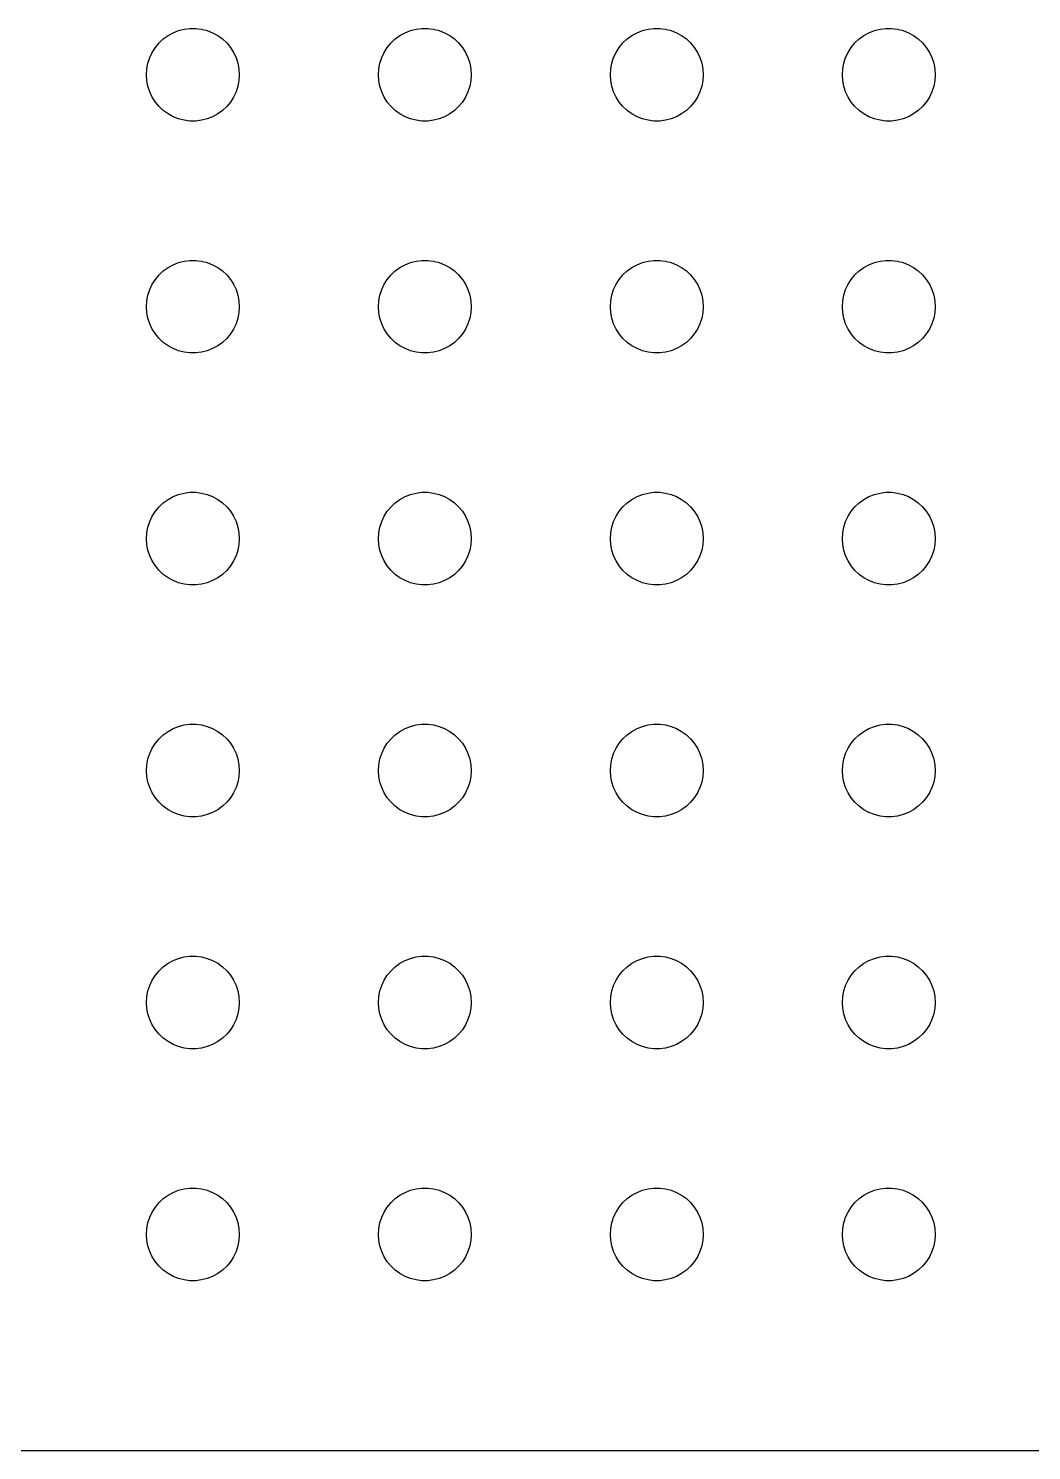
# Model space of a CAD drawing. Header units: metres. Extents: x -134 to 134, y 518 to 1078.
# Drawn here: x 32.18 to 64.62, y 518.01 to 564 of the extents above; entities that cross this region are included whole.
import ezdxf

# ---------------------------------------------------------------- set-up
doc = ezdxf.new("R2010")
doc.units = ezdxf.units.M

msp = doc.modelspace()

# ---------------------------------------------------------------- linework, layer by layer
for p, q in [((36.6963, 563.766), (36.8613, 563.857)), ((36.8613, 563.857), (37.0365, 563.927)), ((37.0365, 563.927), (37.2189, 563.973)), ((37.2189, 563.973), (37.4058, 563.997)), ((37.4058, 563.997), (37.5942, 563.997)), ((37.5942, 563.997), (37.7811, 563.973)), ((37.7811, 563.973), (37.9635, 563.927)), ((37.9635, 563.927), (38.1387, 563.857)), ((38.1387, 563.857), (38.3037, 563.766)), ((44.1963, 563.766), (44.3613, 563.857)), ((44.3613, 563.857), (44.5365, 563.927)), ((44.5365, 563.927), (44.7189, 563.973)), ((44.7189, 563.973), (44.9058, 563.997)), ((44.9058, 563.997), (45.0942, 563.997)), ((45.0942, 563.997), (45.2811, 563.973)), ((45.2811, 563.973), (45.4635, 563.927)), ((45.4635, 563.927), (45.6387, 563.857)), ((45.6387, 563.857), (45.8037, 563.766)), ((51.6963, 563.766), (51.8613, 563.857)), ((51.8613, 563.857), (52.0365, 563.927)), ((52.0365, 563.927), (52.2189, 563.973)), ((52.2189, 563.973), (52.4058, 563.997)), ((52.4058, 563.997), (52.5942, 563.997)), ((52.5942, 563.997), (52.7811, 563.973)), ((52.7811, 563.973), (52.9635, 563.927)), ((52.9635, 563.927), (53.1387, 563.857)), ((53.1387, 563.857), (53.3037, 563.766)), ((59.1963, 563.766), (59.3613, 563.857)), ((59.3613, 563.857), (59.5365, 563.927)), ((59.5365, 563.927), (59.7189, 563.973)), ((59.7189, 563.973), (59.9058, 563.997)), ((59.9058, 563.997), (60.0942, 563.997)), ((60.0942, 563.997), (60.2811, 563.973)), ((60.2811, 563.973), (60.4635, 563.927)), ((60.4635, 563.927), (60.6387, 563.857)), ((60.6387, 563.857), (60.8037, 563.766)), ((36.1855, 563.223), (36.2865, 563.382)), ((36.2865, 563.382), (36.4065, 563.527)), ((36.4065, 563.527), (36.5439, 563.656)), ((36.5439, 563.656), (36.6963, 563.766)), ((38.3037, 563.766), (38.4561, 563.656)), ((38.4561, 563.656), (38.5934, 563.527)), ((38.5934, 563.527), (38.7135, 563.382)), ((38.7135, 563.382), (38.8145, 563.223)), ((43.6855, 563.223), (43.7865, 563.382)), ((43.7865, 563.382), (43.9065, 563.527)), ((43.9065, 563.527), (44.0439, 563.656)), ((44.0439, 563.656), (44.1963, 563.766)), ((45.8037, 563.766), (45.9561, 563.656)), ((45.9561, 563.656), (46.0934, 563.527)), ((46.0934, 563.527), (46.2135, 563.382)), ((46.2135, 563.382), (46.3145, 563.223)), ((51.1855, 563.223), (51.2865, 563.382)), ((51.2865, 563.382), (51.4065, 563.527)), ((51.4065, 563.527), (51.5439, 563.656)), ((51.5439, 563.656), (51.6963, 563.766)), ((53.3037, 563.766), (53.4561, 563.656)), ((53.4561, 563.656), (53.5934, 563.527)), ((53.5934, 563.527), (53.7135, 563.382)), ((53.7135, 563.382), (53.8145, 563.223)), ((58.6855, 563.223), (58.7865, 563.382)), ((58.7865, 563.382), (58.9065, 563.527)), ((58.9065, 563.527), (59.0439, 563.656)), ((59.0439, 563.656), (59.1963, 563.766)), ((60.8037, 563.766), (60.9561, 563.656)), ((60.9561, 563.656), (61.0934, 563.527)), ((61.0934, 563.527), (61.2135, 563.382)), ((61.2135, 563.382), (61.3145, 563.223)), ((36.0471, 562.873), (36.1053, 563.052)), ((36.1053, 563.052), (36.1855, 563.223)), ((38.8145, 563.223), (38.8947, 563.052)), ((38.8947, 563.052), (38.9529, 562.873)), ((43.5471, 562.873), (43.6053, 563.052)), ((43.6053, 563.052), (43.6855, 563.223)), ((46.3145, 563.223), (46.3947, 563.052)), ((46.3947, 563.052), (46.4529, 562.873)), ((51.0471, 562.873), (51.1053, 563.052)), ((51.1053, 563.052), (51.1855, 563.223)), ((53.8145, 563.223), (53.8947, 563.052)), ((53.8947, 563.052), (53.9529, 562.873)), ((58.5471, 562.873), (58.6053, 563.052)), ((58.6053, 563.052), (58.6855, 563.223)), ((61.3145, 563.223), (61.3947, 563.052)), ((61.3947, 563.052), (61.4529, 562.873)), ((36, 562.5), (36.0118, 562.688)), ((36.0118, 562.312), (36, 562.5)), ((36.0118, 562.688), (36.0471, 562.873)), ((38.9529, 562.873), (38.9882, 562.688)), ((38.9882, 562.688), (39, 562.5)), ((39, 562.5), (38.9882, 562.312)), ((43.5, 562.5), (43.5118, 562.688)), ((43.5118, 562.312), (43.5, 562.5)), ((43.5118, 562.688), (43.5471, 562.873)), ((46.4529, 562.873), (46.4882, 562.688)), ((46.4882, 562.688), (46.5, 562.5)), ((46.5, 562.5), (46.4882, 562.312)), ((51, 562.5), (51.0118, 562.688)), ((51.0118, 562.312), (51, 562.5)), ((51.0118, 562.688), (51.0471, 562.873)), ((53.9529, 562.873), (53.9882, 562.688)), ((53.9882, 562.688), (54, 562.5)), ((54, 562.5), (53.9882, 562.312)), ((58.5, 562.5), (58.5118, 562.688)), ((58.5118, 562.312), (58.5, 562.5)), ((58.5118, 562.688), (58.5471, 562.873)), ((61.4529, 562.873), (61.4882, 562.688)), ((61.4882, 562.688), (61.5, 562.5)), ((61.5, 562.5), (61.4882, 562.312)), ((36.0471, 562.127), (36.0118, 562.312)), ((36.1053, 561.948), (36.0471, 562.127)), ((38.9529, 562.127), (38.8947, 561.948)), ((38.9882, 562.312), (38.9529, 562.127)), ((43.5471, 562.127), (43.5118, 562.312)), ((43.6053, 561.948), (43.5471, 562.127)), ((46.4529, 562.127), (46.3947, 561.948)), ((46.4882, 562.312), (46.4529, 562.127)), ((51.0471, 562.127), (51.0118, 562.312)), ((51.1053, 561.948), (51.0471, 562.127)), ((53.9529, 562.127), (53.8947, 561.948)), ((53.9882, 562.312), (53.9529, 562.127)), ((58.5471, 562.127), (58.5118, 562.312)), ((58.6053, 561.948), (58.5471, 562.127)), ((61.4529, 562.127), (61.3947, 561.948)), ((61.4882, 562.312), (61.4529, 562.127)), ((36.1855, 561.777), (36.1053, 561.948)), ((36.2865, 561.618), (36.1855, 561.777)), ((36.4065, 561.473), (36.2865, 561.618)), ((38.7135, 561.618), (38.5934, 561.473)), ((38.8145, 561.777), (38.7135, 561.618)), ((38.8947, 561.948), (38.8145, 561.777)), ((43.6855, 561.777), (43.6053, 561.948)), ((43.7865, 561.618), (43.6855, 561.777)), ((43.9065, 561.473), (43.7865, 561.618)), ((46.2135, 561.618), (46.0934, 561.473)), ((46.3145, 561.777), (46.2135, 561.618)), ((46.3947, 561.948), (46.3145, 561.777)), ((51.1855, 561.777), (51.1053, 561.948)), ((51.2865, 561.618), (51.1855, 561.777)), ((51.4065, 561.473), (51.2865, 561.618)), ((53.7135, 561.618), (53.5934, 561.473)), ((53.8145, 561.777), (53.7135, 561.618)), ((53.8947, 561.948), (53.8145, 561.777)), ((58.6855, 561.777), (58.6053, 561.948)), ((58.7865, 561.618), (58.6855, 561.777)), ((58.9065, 561.473), (58.7865, 561.618)), ((61.2135, 561.618), (61.0934, 561.473)), ((61.3145, 561.777), (61.2135, 561.618)), ((61.3947, 561.948), (61.3145, 561.777)), ((36.5439, 561.344), (36.4065, 561.473)), ((36.6963, 561.234), (36.5439, 561.344)), ((36.8613, 561.143), (36.6963, 561.234)), ((37.0365, 561.073), (36.8613, 561.143)), ((37.2189, 561.027), (37.0365, 561.073)), ((37.9635, 561.073), (37.7811, 561.027)), ((38.1387, 561.143), (37.9635, 561.073)), ((38.3037, 561.234), (38.1387, 561.143)), ((38.4561, 561.344), (38.3037, 561.234)), ((38.5934, 561.473), (38.4561, 561.344)), ((44.0439, 561.344), (43.9065, 561.473)), ((44.1963, 561.234), (44.0439, 561.344)), ((44.3613, 561.143), (44.1963, 561.234)), ((44.5365, 561.073), (44.3613, 561.143)), ((44.7189, 561.027), (44.5365, 561.073)), ((45.4635, 561.073), (45.2811, 561.027)), ((45.6387, 561.143), (45.4635, 561.073)), ((45.8037, 561.234), (45.6387, 561.143)), ((45.9561, 561.344), (45.8037, 561.234)), ((46.0934, 561.473), (45.9561, 561.344)), ((51.5439, 561.344), (51.4065, 561.473)), ((51.6963, 561.234), (51.5439, 561.344)), ((51.8613, 561.143), (51.6963, 561.234)), ((52.0365, 561.073), (51.8613, 561.143)), ((52.2189, 561.027), (52.0365, 561.073)), ((52.9635, 561.073), (52.7811, 561.027)), ((53.1387, 561.143), (52.9635, 561.073)), ((53.3037, 561.234), (53.1387, 561.143)), ((53.4561, 561.344), (53.3037, 561.234)), ((53.5934, 561.473), (53.4561, 561.344)), ((59.0439, 561.344), (58.9065, 561.473)), ((59.1963, 561.234), (59.0439, 561.344)), ((59.3613, 561.143), (59.1963, 561.234)), ((59.5365, 561.073), (59.3613, 561.143)), ((59.7189, 561.027), (59.5365, 561.073)), ((60.4635, 561.073), (60.2811, 561.027)), ((60.6387, 561.143), (60.4635, 561.073)), ((60.8037, 561.234), (60.6387, 561.143)), ((60.9561, 561.344), (60.8037, 561.234)), ((61.0934, 561.473), (60.9561, 561.344)), ((37.4058, 561.003), (37.2189, 561.027)), ((37.5942, 561.003), (37.4058, 561.003)), ((37.7811, 561.027), (37.5942, 561.003)), ((44.9058, 561.003), (44.7189, 561.027)), ((45.0942, 561.003), (44.9058, 561.003)), ((45.2811, 561.027), (45.0942, 561.003)), ((52.4058, 561.003), (52.2189, 561.027)), ((52.5942, 561.003), (52.4058, 561.003)), ((52.7811, 561.027), (52.5942, 561.003)), ((59.9058, 561.003), (59.7189, 561.027)), ((60.0942, 561.003), (59.9058, 561.003)), ((60.2811, 561.027), (60.0942, 561.003)), ((37.0365, 556.427), (37.2189, 556.473)), ((37.2189, 556.473), (37.4058, 556.497)), ((37.4058, 556.497), (37.5942, 556.497)), ((37.5942, 556.497), (37.7811, 556.473)), ((37.7811, 556.473), (37.9635, 556.427)), ((44.5365, 556.427), (44.7189, 556.473)), ((44.7189, 556.473), (44.9058, 556.497)), ((44.9058, 556.497), (45.0942, 556.497)), ((45.0942, 556.497), (45.2811, 556.473)), ((45.2811, 556.473), (45.4635, 556.427)), ((52.0365, 556.427), (52.2189, 556.473)), ((52.2189, 556.473), (52.4058, 556.497)), ((52.4058, 556.497), (52.5942, 556.497)), ((52.5942, 556.497), (52.7811, 556.473)), ((52.7811, 556.473), (52.9635, 556.427)), ((59.5365, 556.427), (59.7189, 556.473)), ((59.7189, 556.473), (59.9058, 556.497)), ((59.9058, 556.497), (60.0942, 556.497)), ((60.0942, 556.497), (60.2811, 556.473)), ((60.2811, 556.473), (60.4635, 556.427)), ((36.2865, 555.882), (36.4065, 556.027)), ((36.4065, 556.027), (36.5439, 556.156)), ((36.5439, 556.156), (36.6963, 556.266)), ((36.6963, 556.266), (36.8613, 556.357)), ((36.8613, 556.357), (37.0365, 556.427)), ((37.9635, 556.427), (38.1387, 556.357)), ((38.1387, 556.357), (38.3037, 556.266)), ((38.3037, 556.266), (38.4561, 556.156)), ((38.4561, 556.156), (38.5934, 556.027)), ((38.5934, 556.027), (38.7135, 555.882)), ((43.7865, 555.882), (43.9065, 556.027)), ((43.9065, 556.027), (44.0439, 556.156)), ((44.0439, 556.156), (44.1963, 556.266)), ((44.1963, 556.266), (44.3613, 556.357)), ((44.3613, 556.357), (44.5365, 556.427)), ((45.4635, 556.427), (45.6387, 556.357)), ((45.6387, 556.357), (45.8037, 556.266)), ((45.8037, 556.266), (45.9561, 556.156)), ((45.9561, 556.156), (46.0934, 556.027)), ((46.0934, 556.027), (46.2135, 555.882)), ((51.2865, 555.882), (51.4065, 556.027)), ((51.4065, 556.027), (51.5439, 556.156)), ((51.5439, 556.156), (51.6963, 556.266)), ((51.6963, 556.266), (51.8613, 556.357)), ((51.8613, 556.357), (52.0365, 556.427)), ((52.9635, 556.427), (53.1387, 556.357)), ((53.1387, 556.357), (53.3037, 556.266)), ((53.3037, 556.266), (53.4561, 556.156)), ((53.4561, 556.156), (53.5934, 556.027)), ((53.5934, 556.027), (53.7135, 555.882)), ((58.7865, 555.882), (58.9065, 556.027)), ((58.9065, 556.027), (59.0439, 556.156)), ((59.0439, 556.156), (59.1963, 556.266)), ((59.1963, 556.266), (59.3613, 556.357)), ((59.3613, 556.357), (59.5365, 556.427)), ((60.4635, 556.427), (60.6387, 556.357)), ((60.6387, 556.357), (60.8037, 556.266)), ((60.8037, 556.266), (60.9561, 556.156)), ((60.9561, 556.156), (61.0934, 556.027)), ((61.0934, 556.027), (61.2135, 555.882)), ((36.0471, 555.373), (36.1053, 555.552)), ((36.1053, 555.552), (36.1855, 555.723)), ((36.1855, 555.723), (36.2865, 555.882)), ((38.7135, 555.882), (38.8145, 555.723)), ((38.8145, 555.723), (38.8947, 555.552)), ((38.8947, 555.552), (38.9529, 555.373)), ((43.5471, 555.373), (43.6053, 555.552)), ((43.6053, 555.552), (43.6855, 555.723)), ((43.6855, 555.723), (43.7865, 555.882)), ((46.2135, 555.882), (46.3145, 555.723)), ((46.3145, 555.723), (46.3947, 555.552)), ((46.3947, 555.552), (46.4529, 555.373)), ((51.0471, 555.373), (51.1053, 555.552)), ((51.1053, 555.552), (51.1855, 555.723)), ((51.1855, 555.723), (51.2865, 555.882)), ((53.7135, 555.882), (53.8145, 555.723)), ((53.8145, 555.723), (53.8947, 555.552)), ((53.8947, 555.552), (53.9529, 555.373)), ((58.5471, 555.373), (58.6053, 555.552)), ((58.6053, 555.552), (58.6855, 555.723)), ((58.6855, 555.723), (58.7865, 555.882)), ((61.2135, 555.882), (61.3145, 555.723)), ((61.3145, 555.723), (61.3947, 555.552)), ((61.3947, 555.552), (61.4529, 555.373)), ((36, 555), (36.0118, 555.188)), ((36.0118, 555.188), (36.0471, 555.373)), ((38.9529, 555.373), (38.9882, 555.188)), ((38.9882, 555.188), (39, 555)), ((43.5, 555), (43.5118, 555.188)), ((43.5118, 555.188), (43.5471, 555.373)), ((46.4529, 555.373), (46.4882, 555.188)), ((46.4882, 555.188), (46.5, 555)), ((51, 555), (51.0118, 555.188)), ((51.0118, 555.188), (51.0471, 555.373)), ((53.9529, 555.373), (53.9882, 555.188)), ((53.9882, 555.188), (54, 555)), ((58.5, 555), (58.5118, 555.188)), ((58.5118, 555.188), (58.5471, 555.373)), ((61.4529, 555.373), (61.4882, 555.188)), ((61.4882, 555.188), (61.5, 555)), ((36.0118, 554.812), (36, 555)), ((36.0471, 554.627), (36.0118, 554.812)), ((36.1053, 554.448), (36.0471, 554.627)), ((38.9529, 554.627), (38.8947, 554.448)), ((38.9882, 554.812), (38.9529, 554.627)), ((39, 555), (38.9882, 554.812)), ((43.5118, 554.812), (43.5, 555)), ((43.5471, 554.627), (43.5118, 554.812)), ((43.6053, 554.448), (43.5471, 554.627)), ((46.4529, 554.627), (46.3947, 554.448)), ((46.4882, 554.812), (46.4529, 554.627)), ((46.5, 555), (46.4882, 554.812)), ((51.0118, 554.812), (51, 555)), ((51.0471, 554.627), (51.0118, 554.812)), ((51.1053, 554.448), (51.0471, 554.627)), ((53.9529, 554.627), (53.8947, 554.448)), ((53.9882, 554.812), (53.9529, 554.627)), ((54, 555), (53.9882, 554.812)), ((58.5118, 554.812), (58.5, 555)), ((58.5471, 554.627), (58.5118, 554.812)), ((58.6053, 554.448), (58.5471, 554.627)), ((61.4529, 554.627), (61.3947, 554.448)), ((61.4882, 554.812), (61.4529, 554.627)), ((61.5, 555), (61.4882, 554.812)), ((36.1855, 554.277), (36.1053, 554.448)), ((36.2865, 554.118), (36.1855, 554.277)), ((38.8145, 554.277), (38.7135, 554.118)), ((38.8947, 554.448), (38.8145, 554.277)), ((43.6855, 554.277), (43.6053, 554.448)), ((43.7865, 554.118), (43.6855, 554.277)), ((46.3145, 554.277), (46.2135, 554.118)), ((46.3947, 554.448), (46.3145, 554.277)), ((51.1855, 554.277), (51.1053, 554.448)), ((51.2865, 554.118), (51.1855, 554.277)), ((53.8145, 554.277), (53.7135, 554.118)), ((53.8947, 554.448), (53.8145, 554.277)), ((58.6855, 554.277), (58.6053, 554.448)), ((58.7865, 554.118), (58.6855, 554.277)), ((61.3145, 554.277), (61.2135, 554.118)), ((61.3947, 554.448), (61.3145, 554.277)), ((36.4065, 553.973), (36.2865, 554.118)), ((36.5439, 553.844), (36.4065, 553.973)), ((36.6963, 553.734), (36.5439, 553.844)), ((36.8613, 553.643), (36.6963, 553.734)), ((38.3037, 553.734), (38.1387, 553.643)), ((38.4561, 553.844), (38.3037, 553.734)), ((38.5934, 553.973), (38.4561, 553.844)), ((38.7135, 554.118), (38.5934, 553.973)), ((43.9065, 553.973), (43.7865, 554.118)), ((44.0439, 553.844), (43.9065, 553.973)), ((44.1963, 553.734), (44.0439, 553.844)), ((44.3613, 553.643), (44.1963, 553.734)), ((45.8037, 553.734), (45.6387, 553.643)), ((45.9561, 553.844), (45.8037, 553.734)), ((46.0934, 553.973), (45.9561, 553.844)), ((46.2135, 554.118), (46.0934, 553.973)), ((51.4065, 553.973), (51.2865, 554.118)), ((51.5439, 553.844), (51.4065, 553.973)), ((51.6963, 553.734), (51.5439, 553.844)), ((51.8613, 553.643), (51.6963, 553.734)), ((53.3037, 553.734), (53.1387, 553.643)), ((53.4561, 553.844), (53.3037, 553.734)), ((53.5934, 553.973), (53.4561, 553.844)), ((53.7135, 554.118), (53.5934, 553.973)), ((58.9065, 553.973), (58.7865, 554.118)), ((59.0439, 553.844), (58.9065, 553.973)), ((59.1963, 553.734), (59.0439, 553.844)), ((59.3613, 553.643), (59.1963, 553.734)), ((60.8037, 553.734), (60.6387, 553.643)), ((60.9561, 553.844), (60.8037, 553.734)), ((61.0934, 553.973), (60.9561, 553.844)), ((61.2135, 554.118), (61.0934, 553.973)), ((37.0365, 553.573), (36.8613, 553.643)), ((37.2189, 553.527), (37.0365, 553.573)), ((37.4058, 553.503), (37.2189, 553.527)), ((37.5942, 553.503), (37.4058, 553.503)), ((37.7811, 553.527), (37.5942, 553.503)), ((37.9635, 553.573), (37.7811, 553.527)), ((38.1387, 553.643), (37.9635, 553.573)), ((44.5365, 553.573), (44.3613, 553.643)), ((44.7189, 553.527), (44.5365, 553.573)), ((44.9058, 553.503), (44.7189, 553.527)), ((45.0942, 553.503), (44.9058, 553.503)), ((45.2811, 553.527), (45.0942, 553.503)), ((45.4635, 553.573), (45.2811, 553.527)), ((45.6387, 553.643), (45.4635, 553.573)), ((52.0365, 553.573), (51.8613, 553.643)), ((52.2189, 553.527), (52.0365, 553.573)), ((52.4058, 553.503), (52.2189, 553.527)), ((52.5942, 553.503), (52.4058, 553.503)), ((52.7811, 553.527), (52.5942, 553.503)), ((52.9635, 553.573), (52.7811, 553.527)), ((53.1387, 553.643), (52.9635, 553.573)), ((59.5365, 553.573), (59.3613, 553.643)), ((59.7189, 553.527), (59.5365, 553.573)), ((59.9058, 553.503), (59.7189, 553.527)), ((60.0942, 553.503), (59.9058, 553.503)), ((60.2811, 553.527), (60.0942, 553.503)), ((60.4635, 553.573), (60.2811, 553.527)), ((60.6387, 553.643), (60.4635, 553.573)), ((36.4065, 548.527), (36.5439, 548.656)), ((36.5439, 548.656), (36.6963, 548.766)), ((36.6963, 548.766), (36.8613, 548.857)), ((36.8613, 548.857), (37.0365, 548.927)), ((37.0365, 548.927), (37.2189, 548.973)), ((37.2189, 548.973), (37.4058, 548.997)), ((37.4058, 548.997), (37.5942, 548.997)), ((37.5942, 548.997), (37.7811, 548.973)), ((37.7811, 548.973), (37.9635, 548.927)), ((37.9635, 548.927), (38.1387, 548.857)), ((38.1387, 548.857), (38.3037, 548.766)), ((38.3037, 548.766), (38.4561, 548.656)), ((38.4561, 548.656), (38.5934, 548.527)), ((43.9065, 548.527), (44.0439, 548.656)), ((44.0439, 548.656), (44.1963, 548.766)), ((44.1963, 548.766), (44.3613, 548.857)), ((44.3613, 548.857), (44.5365, 548.927)), ((44.5365, 548.927), (44.7189, 548.973)), ((44.7189, 548.973), (44.9058, 548.997)), ((44.9058, 548.997), (45.0942, 548.997)), ((45.0942, 548.997), (45.2811, 548.973)), ((45.2811, 548.973), (45.4635, 548.927)), ((45.4635, 548.927), (45.6387, 548.857)), ((45.6387, 548.857), (45.8037, 548.766)), ((45.8037, 548.766), (45.9561, 548.656)), ((45.9561, 548.656), (46.0934, 548.527)), ((51.4065, 548.527), (51.5439, 548.656)), ((51.5439, 548.656), (51.6963, 548.766)), ((51.6963, 548.766), (51.8613, 548.857)), ((51.8613, 548.857), (52.0365, 548.927)), ((52.0365, 548.927), (52.2189, 548.973)), ((52.2189, 548.973), (52.4058, 548.997)), ((52.4058, 548.997), (52.5942, 548.997)), ((52.5942, 548.997), (52.7811, 548.973)), ((52.7811, 548.973), (52.9635, 548.927)), ((52.9635, 548.927), (53.1387, 548.857)), ((53.1387, 548.857), (53.3037, 548.766)), ((53.3037, 548.766), (53.4561, 548.656)), ((53.4561, 548.656), (53.5934, 548.527)), ((58.9065, 548.527), (59.0439, 548.656)), ((59.0439, 548.656), (59.1963, 548.766)), ((59.1963, 548.766), (59.3613, 548.857)), ((59.3613, 548.857), (59.5365, 548.927)), ((59.5365, 548.927), (59.7189, 548.973)), ((59.7189, 548.973), (59.9058, 548.997)), ((59.9058, 548.997), (60.0942, 548.997)), ((60.0942, 548.997), (60.2811, 548.973)), ((60.2811, 548.973), (60.4635, 548.927)), ((60.4635, 548.927), (60.6387, 548.857)), ((60.6387, 548.857), (60.8037, 548.766)), ((60.8037, 548.766), (60.9561, 548.656)), ((60.9561, 548.656), (61.0934, 548.527)), ((36.1053, 548.052), (36.1855, 548.223)), ((36.1855, 548.223), (36.2865, 548.382)), ((36.2865, 548.382), (36.4065, 548.527)), ((38.5934, 548.527), (38.7135, 548.382)), ((38.7135, 548.382), (38.8145, 548.223)), ((38.8145, 548.223), (38.8947, 548.052)), ((43.6053, 548.052), (43.6855, 548.223)), ((43.6855, 548.223), (43.7865, 548.382)), ((43.7865, 548.382), (43.9065, 548.527)), ((46.0934, 548.527), (46.2135, 548.382)), ((46.2135, 548.382), (46.3145, 548.223)), ((46.3145, 548.223), (46.3947, 548.052)), ((51.1053, 548.052), (51.1855, 548.223)), ((51.1855, 548.223), (51.2865, 548.382)), ((51.2865, 548.382), (51.4065, 548.527)), ((53.5934, 548.527), (53.7135, 548.382)), ((53.7135, 548.382), (53.8145, 548.223)), ((53.8145, 548.223), (53.8947, 548.052)), ((58.6053, 548.052), (58.6855, 548.223)), ((58.6855, 548.223), (58.7865, 548.382)), ((58.7865, 548.382), (58.9065, 548.527)), ((61.0934, 548.527), (61.2135, 548.382)), ((61.2135, 548.382), (61.3145, 548.223)), ((61.3145, 548.223), (61.3947, 548.052)), ((36.0118, 547.688), (36.0471, 547.873)), ((36.0471, 547.873), (36.1053, 548.052)), ((38.8947, 548.052), (38.9529, 547.873)), ((38.9529, 547.873), (38.9882, 547.688)), ((43.5118, 547.688), (43.5471, 547.873)), ((43.5471, 547.873), (43.6053, 548.052)), ((46.3947, 548.052), (46.4529, 547.873)), ((46.4529, 547.873), (46.4882, 547.688)), ((51.0118, 547.688), (51.0471, 547.873)), ((51.0471, 547.873), (51.1053, 548.052)), ((53.8947, 548.052), (53.9529, 547.873)), ((53.9529, 547.873), (53.9882, 547.688)), ((58.5118, 547.688), (58.5471, 547.873)), ((58.5471, 547.873), (58.6053, 548.052)), ((61.3947, 548.052), (61.4529, 547.873)), ((61.4529, 547.873), (61.4882, 547.688)), ((36, 547.5), (36.0118, 547.688)), ((36.0118, 547.312), (36, 547.5)), ((36.0471, 547.127), (36.0118, 547.312)), ((38.9882, 547.312), (38.9529, 547.127)), ((38.9882, 547.688), (39, 547.5)), ((39, 547.5), (38.9882, 547.312)), ((43.5, 547.5), (43.5118, 547.688)), ((43.5118, 547.312), (43.5, 547.5)), ((43.5471, 547.127), (43.5118, 547.312)), ((46.4882, 547.312), (46.4529, 547.127)), ((46.4882, 547.688), (46.5, 547.5)), ((46.5, 547.5), (46.4882, 547.312)), ((51, 547.5), (51.0118, 547.688)), ((51.0118, 547.312), (51, 547.5)), ((51.0471, 547.127), (51.0118, 547.312)), ((53.9882, 547.312), (53.9529, 547.127)), ((53.9882, 547.688), (54, 547.5)), ((54, 547.5), (53.9882, 547.312)), ((58.5, 547.5), (58.5118, 547.688)), ((58.5118, 547.312), (58.5, 547.5)), ((58.5471, 547.127), (58.5118, 547.312)), ((61.4882, 547.312), (61.4529, 547.127)), ((61.4882, 547.688), (61.5, 547.5)), ((61.5, 547.5), (61.4882, 547.312)), ((36.1053, 546.948), (36.0471, 547.127)), ((36.1855, 546.777), (36.1053, 546.948)), ((38.8947, 546.948), (38.8145, 546.777)), ((38.9529, 547.127), (38.8947, 546.948)), ((43.6053, 546.948), (43.5471, 547.127)), ((43.6855, 546.777), (43.6053, 546.948)), ((46.3947, 546.948), (46.3145, 546.777)), ((46.4529, 547.127), (46.3947, 546.948)), ((51.1053, 546.948), (51.0471, 547.127)), ((51.1855, 546.777), (51.1053, 546.948)), ((53.8947, 546.948), (53.8145, 546.777)), ((53.9529, 547.127), (53.8947, 546.948)), ((58.6053, 546.948), (58.5471, 547.127)), ((58.6855, 546.777), (58.6053, 546.948)), ((61.3947, 546.948), (61.3145, 546.777)), ((61.4529, 547.127), (61.3947, 546.948)), ((36.2865, 546.618), (36.1855, 546.777)), ((36.4065, 546.473), (36.2865, 546.618)), ((36.5439, 546.344), (36.4065, 546.473)), ((36.6963, 546.234), (36.5439, 546.344)), ((38.4561, 546.344), (38.3037, 546.234)), ((38.5934, 546.473), (38.4561, 546.344)), ((38.7135, 546.618), (38.5934, 546.473)), ((38.8145, 546.777), (38.7135, 546.618)), ((43.7865, 546.618), (43.6855, 546.777)), ((43.9065, 546.473), (43.7865, 546.618)), ((44.0439, 546.344), (43.9065, 546.473)), ((44.1963, 546.234), (44.0439, 546.344)), ((45.9561, 546.344), (45.8037, 546.234)), ((46.0934, 546.473), (45.9561, 546.344)), ((46.2135, 546.618), (46.0934, 546.473)), ((46.3145, 546.777), (46.2135, 546.618)), ((51.2865, 546.618), (51.1855, 546.777)), ((51.4065, 546.473), (51.2865, 546.618)), ((51.5439, 546.344), (51.4065, 546.473)), ((51.6963, 546.234), (51.5439, 546.344)), ((53.4561, 546.344), (53.3037, 546.234)), ((53.5934, 546.473), (53.4561, 546.344)), ((53.7135, 546.618), (53.5934, 546.473)), ((53.8145, 546.777), (53.7135, 546.618)), ((58.7865, 546.618), (58.6855, 546.777)), ((58.9065, 546.473), (58.7865, 546.618)), ((59.0439, 546.344), (58.9065, 546.473)), ((59.1963, 546.234), (59.0439, 546.344)), ((60.9561, 546.344), (60.8037, 546.234)), ((61.0934, 546.473), (60.9561, 546.344)), ((61.2135, 546.618), (61.0934, 546.473)), ((61.3145, 546.777), (61.2135, 546.618)), ((36.8613, 546.143), (36.6963, 546.234)), ((37.0365, 546.073), (36.8613, 546.143)), ((37.2189, 546.027), (37.0365, 546.073)), ((37.4058, 546.003), (37.2189, 546.027)), ((37.5942, 546.003), (37.4058, 546.003)), ((37.7811, 546.027), (37.5942, 546.003)), ((37.9635, 546.073), (37.7811, 546.027)), ((38.1387, 546.143), (37.9635, 546.073)), ((38.3037, 546.234), (38.1387, 546.143)), ((44.3613, 546.143), (44.1963, 546.234)), ((44.5365, 546.073), (44.3613, 546.143)), ((44.7189, 546.027), (44.5365, 546.073)), ((44.9058, 546.003), (44.7189, 546.027)), ((45.0942, 546.003), (44.9058, 546.003)), ((45.2811, 546.027), (45.0942, 546.003)), ((45.4635, 546.073), (45.2811, 546.027)), ((45.6387, 546.143), (45.4635, 546.073)), ((45.8037, 546.234), (45.6387, 546.143)), ((51.8613, 546.143), (51.6963, 546.234)), ((52.0365, 546.073), (51.8613, 546.143)), ((52.2189, 546.027), (52.0365, 546.073)), ((52.4058, 546.003), (52.2189, 546.027)), ((52.5942, 546.003), (52.4058, 546.003)), ((52.7811, 546.027), (52.5942, 546.003)), ((52.9635, 546.073), (52.7811, 546.027)), ((53.1387, 546.143), (52.9635, 546.073)), ((53.3037, 546.234), (53.1387, 546.143)), ((59.3613, 546.143), (59.1963, 546.234)), ((59.5365, 546.073), (59.3613, 546.143)), ((59.7189, 546.027), (59.5365, 546.073)), ((59.9058, 546.003), (59.7189, 546.027)), ((60.0942, 546.003), (59.9058, 546.003)), ((60.2811, 546.027), (60.0942, 546.003)), ((60.4635, 546.073), (60.2811, 546.027)), ((60.6387, 546.143), (60.4635, 546.073)), ((60.8037, 546.234), (60.6387, 546.143)), ((36.6963, 541.266), (36.8613, 541.357)), ((36.8613, 541.357), (37.0365, 541.427)), ((37.0365, 541.427), (37.2189, 541.473)), ((37.2189, 541.473), (37.4058, 541.497)), ((37.4058, 541.497), (37.5942, 541.497)), ((37.5942, 541.497), (37.7811, 541.473)), ((37.7811, 541.473), (37.9635, 541.427)), ((37.9635, 541.427), (38.1387, 541.357)), ((38.1387, 541.357), (38.3037, 541.266)), ((44.1963, 541.266), (44.3613, 541.357)), ((44.3613, 541.357), (44.5365, 541.427)), ((44.5365, 541.427), (44.7189, 541.473)), ((44.7189, 541.473), (44.9058, 541.497)), ((44.9058, 541.497), (45.0942, 541.497)), ((45.0942, 541.497), (45.2811, 541.473)), ((45.2811, 541.473), (45.4635, 541.427)), ((45.4635, 541.427), (45.6387, 541.357)), ((45.6387, 541.357), (45.8037, 541.266)), ((51.6963, 541.266), (51.8613, 541.357)), ((51.8613, 541.357), (52.0365, 541.427)), ((52.0365, 541.427), (52.2189, 541.473)), ((52.2189, 541.473), (52.4058, 541.497)), ((52.4058, 541.497), (52.5942, 541.497)), ((52.5942, 541.497), (52.7811, 541.473)), ((52.7811, 541.473), (52.9635, 541.427)), ((52.9635, 541.427), (53.1387, 541.357)), ((53.1387, 541.357), (53.3037, 541.266)), ((59.1963, 541.266), (59.3613, 541.357)), ((59.3613, 541.357), (59.5365, 541.427)), ((59.5365, 541.427), (59.7189, 541.473)), ((59.7189, 541.473), (59.9058, 541.497)), ((59.9058, 541.497), (60.0942, 541.497)), ((60.0942, 541.497), (60.2811, 541.473)), ((60.2811, 541.473), (60.4635, 541.427)), ((60.4635, 541.427), (60.6387, 541.357)), ((60.6387, 541.357), (60.8037, 541.266)), ((36.1855, 540.723), (36.2865, 540.882)), ((36.2865, 540.882), (36.4065, 541.027)), ((36.4065, 541.027), (36.5439, 541.156)), ((36.5439, 541.156), (36.6963, 541.266)), ((38.3037, 541.266), (38.4561, 541.156)), ((38.4561, 541.156), (38.5934, 541.027)), ((38.5934, 541.027), (38.7135, 540.882)), ((38.7135, 540.882), (38.8145, 540.723)), ((43.6855, 540.723), (43.7865, 540.882)), ((43.7865, 540.882), (43.9065, 541.027)), ((43.9065, 541.027), (44.0439, 541.156)), ((44.0439, 541.156), (44.1963, 541.266)), ((45.8037, 541.266), (45.9561, 541.156)), ((45.9561, 541.156), (46.0934, 541.027)), ((46.0934, 541.027), (46.2135, 540.882)), ((46.2135, 540.882), (46.3145, 540.723)), ((51.1855, 540.723), (51.2865, 540.882)), ((51.2865, 540.882), (51.4065, 541.027)), ((51.4065, 541.027), (51.5439, 541.156)), ((51.5439, 541.156), (51.6963, 541.266)), ((53.3037, 541.266), (53.4561, 541.156)), ((53.4561, 541.156), (53.5934, 541.027)), ((53.5934, 541.027), (53.7135, 540.882)), ((53.7135, 540.882), (53.8145, 540.723)), ((58.6855, 540.723), (58.7865, 540.882)), ((58.7865, 540.882), (58.9065, 541.027)), ((58.9065, 541.027), (59.0439, 541.156)), ((59.0439, 541.156), (59.1963, 541.266)), ((60.8037, 541.266), (60.9561, 541.156)), ((60.9561, 541.156), (61.0934, 541.027)), ((61.0934, 541.027), (61.2135, 540.882)), ((61.2135, 540.882), (61.3145, 540.723)), ((36.0118, 540.188), (36.0471, 540.373)), ((36.0471, 540.373), (36.1053, 540.552)), ((36.1053, 540.552), (36.1855, 540.723)), ((38.8145, 540.723), (38.8947, 540.552)), ((38.8947, 540.552), (38.9529, 540.373)), ((38.9529, 540.373), (38.9882, 540.188)), ((43.5118, 540.188), (43.5471, 540.373)), ((43.5471, 540.373), (43.6053, 540.552)), ((43.6053, 540.552), (43.6855, 540.723)), ((46.3145, 540.723), (46.3947, 540.552)), ((46.3947, 540.552), (46.4529, 540.373)), ((46.4529, 540.373), (46.4882, 540.188)), ((51.0118, 540.188), (51.0471, 540.373)), ((51.0471, 540.373), (51.1053, 540.552)), ((51.1053, 540.552), (51.1855, 540.723)), ((53.8145, 540.723), (53.8947, 540.552)), ((53.8947, 540.552), (53.9529, 540.373)), ((53.9529, 540.373), (53.9882, 540.188)), ((58.5118, 540.188), (58.5471, 540.373)), ((58.5471, 540.373), (58.6053, 540.552)), ((58.6053, 540.552), (58.6855, 540.723)), ((61.3145, 540.723), (61.3947, 540.552)), ((61.3947, 540.552), (61.4529, 540.373)), ((61.4529, 540.373), (61.4882, 540.188)), ((36, 540), (36.0118, 540.188)), ((36.0118, 539.812), (36, 540)), ((38.9882, 540.188), (39, 540)), ((39, 540), (38.9882, 539.812)), ((43.5, 540), (43.5118, 540.188)), ((43.5118, 539.812), (43.5, 540)), ((46.4882, 540.188), (46.5, 540)), ((46.5, 540), (46.4882, 539.812)), ((51, 540), (51.0118, 540.188)), ((51.0118, 539.812), (51, 540)), ((53.9882, 540.188), (54, 540)), ((54, 540), (53.9882, 539.812)), ((58.5, 540), (58.5118, 540.188)), ((58.5118, 539.812), (58.5, 540)), ((61.4882, 540.188), (61.5, 540)), ((61.5, 540), (61.4882, 539.812)), ((36.0471, 539.627), (36.0118, 539.812)), ((36.1053, 539.448), (36.0471, 539.627)), ((36.1855, 539.277), (36.1053, 539.448)), ((38.8947, 539.448), (38.8145, 539.277)), ((38.9529, 539.627), (38.8947, 539.448)), ((38.9882, 539.812), (38.9529, 539.627)), ((43.5471, 539.627), (43.5118, 539.812)), ((43.6053, 539.448), (43.5471, 539.627)), ((43.6855, 539.277), (43.6053, 539.448)), ((46.3947, 539.448), (46.3145, 539.277)), ((46.4529, 539.627), (46.3947, 539.448)), ((46.4882, 539.812), (46.4529, 539.627)), ((51.0471, 539.627), (51.0118, 539.812)), ((51.1053, 539.448), (51.0471, 539.627)), ((51.1855, 539.277), (51.1053, 539.448)), ((53.8947, 539.448), (53.8145, 539.277)), ((53.9529, 539.627), (53.8947, 539.448)), ((53.9882, 539.812), (53.9529, 539.627)), ((58.5471, 539.627), (58.5118, 539.812)), ((58.6053, 539.448), (58.5471, 539.627)), ((58.6855, 539.277), (58.6053, 539.448)), ((61.3947, 539.448), (61.3145, 539.277)), ((61.4529, 539.627), (61.3947, 539.448)), ((61.4882, 539.812), (61.4529, 539.627)), ((36.2865, 539.118), (36.1855, 539.277)), ((36.4065, 538.973), (36.2865, 539.118)), ((36.5439, 538.844), (36.4065, 538.973)), ((38.5934, 538.973), (38.4561, 538.844)), ((38.7135, 539.118), (38.5934, 538.973)), ((38.8145, 539.277), (38.7135, 539.118)), ((43.7865, 539.118), (43.6855, 539.277)), ((43.9065, 538.973), (43.7865, 539.118)), ((44.0439, 538.844), (43.9065, 538.973)), ((46.0934, 538.973), (45.9561, 538.844)), ((46.2135, 539.118), (46.0934, 538.973)), ((46.3145, 539.277), (46.2135, 539.118)), ((51.2865, 539.118), (51.1855, 539.277)), ((51.4065, 538.973), (51.2865, 539.118)), ((51.5439, 538.844), (51.4065, 538.973)), ((53.5934, 538.973), (53.4561, 538.844)), ((53.7135, 539.118), (53.5934, 538.973)), ((53.8145, 539.277), (53.7135, 539.118)), ((58.7865, 539.118), (58.6855, 539.277)), ((58.9065, 538.973), (58.7865, 539.118)), ((59.0439, 538.844), (58.9065, 538.973)), ((61.0934, 538.973), (60.9561, 538.844)), ((61.2135, 539.118), (61.0934, 538.973)), ((61.3145, 539.277), (61.2135, 539.118)), ((36.6963, 538.734), (36.5439, 538.844)), ((36.8613, 538.643), (36.6963, 538.734)), ((37.0365, 538.573), (36.8613, 538.643)), ((37.2189, 538.527), (37.0365, 538.573)), ((37.4058, 538.503), (37.2189, 538.527)), ((37.7811, 538.527), (37.5942, 538.503)), ((37.9635, 538.573), (37.7811, 538.527)), ((38.1387, 538.643), (37.9635, 538.573)), ((38.3037, 538.734), (38.1387, 538.643)), ((38.4561, 538.844), (38.3037, 538.734)), ((44.1963, 538.734), (44.0439, 538.844)), ((44.3613, 538.643), (44.1963, 538.734)), ((44.5365, 538.573), (44.3613, 538.643)), ((44.7189, 538.527), (44.5365, 538.573)), ((44.9058, 538.503), (44.7189, 538.527)), ((45.2811, 538.527), (45.0942, 538.503)), ((45.4635, 538.573), (45.2811, 538.527)), ((45.6387, 538.643), (45.4635, 538.573)), ((45.8037, 538.734), (45.6387, 538.643)), ((45.9561, 538.844), (45.8037, 538.734)), ((51.6963, 538.734), (51.5439, 538.844)), ((51.8613, 538.643), (51.6963, 538.734)), ((52.0365, 538.573), (51.8613, 538.643)), ((52.2189, 538.527), (52.0365, 538.573)), ((52.4058, 538.503), (52.2189, 538.527)), ((52.7811, 538.527), (52.5942, 538.503)), ((52.9635, 538.573), (52.7811, 538.527)), ((53.1387, 538.643), (52.9635, 538.573)), ((53.3037, 538.734), (53.1387, 538.643)), ((53.4561, 538.844), (53.3037, 538.734)), ((59.1963, 538.734), (59.0439, 538.844)), ((59.3613, 538.643), (59.1963, 538.734)), ((59.5365, 538.573), (59.3613, 538.643)), ((59.7189, 538.527), (59.5365, 538.573)), ((59.9058, 538.503), (59.7189, 538.527)), ((60.2811, 538.527), (60.0942, 538.503)), ((60.4635, 538.573), (60.2811, 538.527)), ((60.6387, 538.643), (60.4635, 538.573)), ((60.8037, 538.734), (60.6387, 538.643)), ((60.9561, 538.844), (60.8037, 538.734)), ((37.5942, 538.503), (37.4058, 538.503)), ((45.0942, 538.503), (44.9058, 538.503)), ((52.5942, 538.503), (52.4058, 538.503)), ((60.0942, 538.503), (59.9058, 538.503)), ((36.8613, 533.857), (37.0365, 533.927)), ((37.0365, 533.927), (37.2189, 533.973)), ((37.2189, 533.973), (37.4058, 533.997)), ((37.4058, 533.997), (37.5942, 533.997)), ((37.5942, 533.997), (37.7811, 533.973)), ((37.7811, 533.973), (37.9635, 533.927)), ((37.9635, 533.927), (38.1387, 533.857)), ((44.3613, 533.857), (44.5365, 533.927)), ((44.5365, 533.927), (44.7189, 533.973)), ((44.7189, 533.973), (44.9058, 533.997)), ((44.9058, 533.997), (45.0942, 533.997)), ((45.0942, 533.997), (45.2811, 533.973)), ((45.2811, 533.973), (45.4635, 533.927)), ((45.4635, 533.927), (45.6387, 533.857)), ((51.8613, 533.857), (52.0365, 533.927)), ((52.0365, 533.927), (52.2189, 533.973)), ((52.2189, 533.973), (52.4058, 533.997)), ((52.4058, 533.997), (52.5942, 533.997)), ((52.5942, 533.997), (52.7811, 533.973)), ((52.7811, 533.973), (52.9635, 533.927)), ((52.9635, 533.927), (53.1387, 533.857)), ((59.3613, 533.857), (59.5365, 533.927)), ((59.5365, 533.927), (59.7189, 533.973)), ((59.7189, 533.973), (59.9058, 533.997)), ((59.9058, 533.997), (60.0942, 533.997)), ((60.0942, 533.997), (60.2811, 533.973)), ((60.2811, 533.973), (60.4635, 533.927)), ((60.4635, 533.927), (60.6387, 533.857)), ((36.2865, 533.382), (36.4065, 533.527)), ((36.4065, 533.527), (36.5439, 533.656)), ((36.5439, 533.656), (36.6963, 533.766)), ((36.6963, 533.766), (36.8613, 533.857)), ((38.1387, 533.857), (38.3037, 533.766)), ((38.3037, 533.766), (38.4561, 533.656)), ((38.4561, 533.656), (38.5934, 533.527)), ((38.5934, 533.527), (38.7135, 533.382)), ((43.7865, 533.382), (43.9065, 533.527)), ((43.9065, 533.527), (44.0439, 533.656)), ((44.0439, 533.656), (44.1963, 533.766)), ((44.1963, 533.766), (44.3613, 533.857)), ((45.6387, 533.857), (45.8037, 533.766)), ((45.8037, 533.766), (45.9561, 533.656)), ((45.9561, 533.656), (46.0934, 533.527)), ((46.0934, 533.527), (46.2135, 533.382)), ((51.2865, 533.382), (51.4065, 533.527)), ((51.4065, 533.527), (51.5439, 533.656)), ((51.5439, 533.656), (51.6963, 533.766)), ((51.6963, 533.766), (51.8613, 533.857)), ((53.1387, 533.857), (53.3037, 533.766)), ((53.3037, 533.766), (53.4561, 533.656)), ((53.4561, 533.656), (53.5934, 533.527)), ((53.5934, 533.527), (53.7135, 533.382)), ((58.7865, 533.382), (58.9065, 533.527)), ((58.9065, 533.527), (59.0439, 533.656)), ((59.0439, 533.656), (59.1963, 533.766)), ((59.1963, 533.766), (59.3613, 533.857)), ((60.6387, 533.857), (60.8037, 533.766)), ((60.8037, 533.766), (60.9561, 533.656)), ((60.9561, 533.656), (61.0934, 533.527)), ((61.0934, 533.527), (61.2135, 533.382)), ((36.0471, 532.873), (36.1053, 533.052)), ((36.1053, 533.052), (36.1855, 533.223)), ((36.1855, 533.223), (36.2865, 533.382)), ((38.7135, 533.382), (38.8145, 533.223)), ((38.8145, 533.223), (38.8947, 533.052)), ((38.8947, 533.052), (38.9529, 532.873)), ((43.5471, 532.873), (43.6053, 533.052)), ((43.6053, 533.052), (43.6855, 533.223)), ((43.6855, 533.223), (43.7865, 533.382)), ((46.2135, 533.382), (46.3145, 533.223)), ((46.3145, 533.223), (46.3947, 533.052)), ((46.3947, 533.052), (46.4529, 532.873)), ((51.0471, 532.873), (51.1053, 533.052)), ((51.1053, 533.052), (51.1855, 533.223)), ((51.1855, 533.223), (51.2865, 533.382)), ((53.7135, 533.382), (53.8145, 533.223)), ((53.8145, 533.223), (53.8947, 533.052)), ((53.8947, 533.052), (53.9529, 532.873)), ((58.5471, 532.873), (58.6053, 533.052)), ((58.6053, 533.052), (58.6855, 533.223)), ((58.6855, 533.223), (58.7865, 533.382)), ((61.2135, 533.382), (61.3145, 533.223)), ((61.3145, 533.223), (61.3947, 533.052)), ((61.3947, 533.052), (61.4529, 532.873)), ((36, 532.5), (36.0118, 532.688)), ((36.0118, 532.688), (36.0471, 532.873)), ((38.9529, 532.873), (38.9882, 532.688)), ((38.9882, 532.688), (39, 532.5)), ((43.5, 532.5), (43.5118, 532.688)), ((43.5118, 532.688), (43.5471, 532.873)), ((46.4529, 532.873), (46.4882, 532.688)), ((46.4882, 532.688), (46.5, 532.5)), ((51, 532.5), (51.0118, 532.688)), ((51.0118, 532.688), (51.0471, 532.873)), ((53.9529, 532.873), (53.9882, 532.688)), ((53.9882, 532.688), (54, 532.5)), ((58.5, 532.5), (58.5118, 532.688)), ((58.5118, 532.688), (58.5471, 532.873)), ((61.4529, 532.873), (61.4882, 532.688)), ((61.4882, 532.688), (61.5, 532.5)), ((36.0118, 532.312), (36, 532.5)), ((36.0471, 532.127), (36.0118, 532.312)), ((36.1053, 531.948), (36.0471, 532.127)), ((38.9529, 532.127), (38.8947, 531.948)), ((38.9882, 532.312), (38.9529, 532.127)), ((39, 532.5), (38.9882, 532.312)), ((43.5118, 532.312), (43.5, 532.5)), ((43.5471, 532.127), (43.5118, 532.312)), ((43.6053, 531.948), (43.5471, 532.127)), ((46.4529, 532.127), (46.3947, 531.948)), ((46.4882, 532.312), (46.4529, 532.127)), ((46.5, 532.5), (46.4882, 532.312)), ((51.0118, 532.312), (51, 532.5)), ((51.0471, 532.127), (51.0118, 532.312)), ((51.1053, 531.948), (51.0471, 532.127)), ((53.9529, 532.127), (53.8947, 531.948)), ((53.9882, 532.312), (53.9529, 532.127)), ((54, 532.5), (53.9882, 532.312)), ((58.5118, 532.312), (58.5, 532.5)), ((58.5471, 532.127), (58.5118, 532.312)), ((58.6053, 531.948), (58.5471, 532.127)), ((61.4529, 532.127), (61.3947, 531.948)), ((61.4882, 532.312), (61.4529, 532.127)), ((61.5, 532.5), (61.4882, 532.312)), ((36.1855, 531.777), (36.1053, 531.948)), ((36.2865, 531.618), (36.1855, 531.777)), ((36.4065, 531.473), (36.2865, 531.618)), ((38.7135, 531.618), (38.5934, 531.473)), ((38.8145, 531.777), (38.7135, 531.618)), ((38.8947, 531.948), (38.8145, 531.777)), ((43.6855, 531.777), (43.6053, 531.948)), ((43.7865, 531.618), (43.6855, 531.777)), ((43.9065, 531.473), (43.7865, 531.618)), ((46.2135, 531.618), (46.0934, 531.473)), ((46.3145, 531.777), (46.2135, 531.618)), ((46.3947, 531.948), (46.3145, 531.777)), ((51.1855, 531.777), (51.1053, 531.948)), ((51.2865, 531.618), (51.1855, 531.777)), ((51.4065, 531.473), (51.2865, 531.618)), ((53.7135, 531.618), (53.5934, 531.473)), ((53.8145, 531.777), (53.7135, 531.618)), ((53.8947, 531.948), (53.8145, 531.777)), ((58.6855, 531.777), (58.6053, 531.948)), ((58.7865, 531.618), (58.6855, 531.777)), ((58.9065, 531.473), (58.7865, 531.618)), ((61.2135, 531.618), (61.0934, 531.473)), ((61.3145, 531.777), (61.2135, 531.618)), ((61.3947, 531.948), (61.3145, 531.777)), ((36.5439, 531.344), (36.4065, 531.473)), ((36.6963, 531.234), (36.5439, 531.344)), ((36.8613, 531.143), (36.6963, 531.234)), ((38.3037, 531.234), (38.1387, 531.143)), ((38.4561, 531.344), (38.3037, 531.234)), ((38.5934, 531.473), (38.4561, 531.344)), ((44.0439, 531.344), (43.9065, 531.473)), ((44.1963, 531.234), (44.0439, 531.344)), ((44.3613, 531.143), (44.1963, 531.234)), ((45.8037, 531.234), (45.6387, 531.143)), ((45.9561, 531.344), (45.8037, 531.234)), ((46.0934, 531.473), (45.9561, 531.344)), ((51.5439, 531.344), (51.4065, 531.473)), ((51.6963, 531.234), (51.5439, 531.344)), ((51.8613, 531.143), (51.6963, 531.234)), ((53.3037, 531.234), (53.1387, 531.143)), ((53.4561, 531.344), (53.3037, 531.234)), ((53.5934, 531.473), (53.4561, 531.344)), ((59.0439, 531.344), (58.9065, 531.473)), ((59.1963, 531.234), (59.0439, 531.344)), ((59.3613, 531.143), (59.1963, 531.234)), ((60.8037, 531.234), (60.6387, 531.143)), ((60.9561, 531.344), (60.8037, 531.234)), ((61.0934, 531.473), (60.9561, 531.344)), ((37.0365, 531.073), (36.8613, 531.143)), ((37.2189, 531.027), (37.0365, 531.073)), ((37.4058, 531.003), (37.2189, 531.027)), ((37.5942, 531.003), (37.4058, 531.003)), ((37.7811, 531.027), (37.5942, 531.003)), ((37.9635, 531.073), (37.7811, 531.027)), ((38.1387, 531.143), (37.9635, 531.073)), ((44.5365, 531.073), (44.3613, 531.143)), ((44.7189, 531.027), (44.5365, 531.073)), ((44.9058, 531.003), (44.7189, 531.027)), ((45.0942, 531.003), (44.9058, 531.003)), ((45.2811, 531.027), (45.0942, 531.003)), ((45.4635, 531.073), (45.2811, 531.027)), ((45.6387, 531.143), (45.4635, 531.073)), ((52.0365, 531.073), (51.8613, 531.143)), ((52.2189, 531.027), (52.0365, 531.073)), ((52.4058, 531.003), (52.2189, 531.027)), ((52.5942, 531.003), (52.4058, 531.003)), ((52.7811, 531.027), (52.5942, 531.003)), ((52.9635, 531.073), (52.7811, 531.027)), ((53.1387, 531.143), (52.9635, 531.073)), ((59.5365, 531.073), (59.3613, 531.143)), ((59.7189, 531.027), (59.5365, 531.073)), ((59.9058, 531.003), (59.7189, 531.027)), ((60.0942, 531.003), (59.9058, 531.003)), ((60.2811, 531.027), (60.0942, 531.003)), ((60.4635, 531.073), (60.2811, 531.027)), ((60.6387, 531.143), (60.4635, 531.073)), ((36.4065, 526.027), (36.5439, 526.156)), ((36.5439, 526.156), (36.6963, 526.266)), ((36.6963, 526.266), (36.8613, 526.357)), ((36.8613, 526.357), (37.0365, 526.427)), ((37.0365, 526.427), (37.2189, 526.473)), ((37.2189, 526.473), (37.4058, 526.497)), ((37.4058, 526.497), (37.5942, 526.497)), ((37.5942, 526.497), (37.7811, 526.473)), ((37.7811, 526.473), (37.9635, 526.427)), ((37.9635, 526.427), (38.1387, 526.357)), ((38.1387, 526.357), (38.3037, 526.266)), ((38.3037, 526.266), (38.4561, 526.156)), ((38.4561, 526.156), (38.5934, 526.027)), ((43.9065, 526.027), (44.0439, 526.156)), ((44.0439, 526.156), (44.1963, 526.266)), ((44.1963, 526.266), (44.3613, 526.357)), ((44.3613, 526.357), (44.5365, 526.427)), ((44.5365, 526.427), (44.7189, 526.473)), ((44.7189, 526.473), (44.9058, 526.497)), ((44.9058, 526.497), (45.0942, 526.497)), ((45.0942, 526.497), (45.2811, 526.473)), ((45.2811, 526.473), (45.4635, 526.427)), ((45.4635, 526.427), (45.6387, 526.357)), ((45.6387, 526.357), (45.8037, 526.266)), ((45.8037, 526.266), (45.9561, 526.156)), ((45.9561, 526.156), (46.0934, 526.027)), ((51.4065, 526.027), (51.5439, 526.156)), ((51.5439, 526.156), (51.6963, 526.266)), ((51.6963, 526.266), (51.8613, 526.357)), ((51.8613, 526.357), (52.0365, 526.427)), ((52.0365, 526.427), (52.2189, 526.473)), ((52.2189, 526.473), (52.4058, 526.497)), ((52.4058, 526.497), (52.5942, 526.497)), ((52.5942, 526.497), (52.7811, 526.473)), ((52.7811, 526.473), (52.9635, 526.427)), ((52.9635, 526.427), (53.1387, 526.357)), ((53.1387, 526.357), (53.3037, 526.266)), ((53.3037, 526.266), (53.4561, 526.156)), ((53.4561, 526.156), (53.5934, 526.027)), ((58.9065, 526.027), (59.0439, 526.156)), ((59.0439, 526.156), (59.1963, 526.266)), ((59.1963, 526.266), (59.3613, 526.357)), ((59.3613, 526.357), (59.5365, 526.427)), ((59.5365, 526.427), (59.7189, 526.473)), ((59.7189, 526.473), (59.9058, 526.497)), ((59.9058, 526.497), (60.0942, 526.497)), ((60.0942, 526.497), (60.2811, 526.473)), ((60.2811, 526.473), (60.4635, 526.427)), ((60.4635, 526.427), (60.6387, 526.357)), ((60.6387, 526.357), (60.8037, 526.266)), ((60.8037, 526.266), (60.9561, 526.156)), ((60.9561, 526.156), (61.0934, 526.027)), ((36.1053, 525.552), (36.1855, 525.723)), ((36.1855, 525.723), (36.2865, 525.882)), ((36.2865, 525.882), (36.4065, 526.027)), ((38.5934, 526.027), (38.7135, 525.882)), ((38.7135, 525.882), (38.8145, 525.723)), ((38.8145, 525.723), (38.8947, 525.552)), ((43.6053, 525.552), (43.6855, 525.723)), ((43.6855, 525.723), (43.7865, 525.882)), ((43.7865, 525.882), (43.9065, 526.027)), ((46.0934, 526.027), (46.2135, 525.882)), ((46.2135, 525.882), (46.3145, 525.723)), ((46.3145, 525.723), (46.3947, 525.552)), ((51.1053, 525.552), (51.1855, 525.723)), ((51.1855, 525.723), (51.2865, 525.882)), ((51.2865, 525.882), (51.4065, 526.027)), ((53.5934, 526.027), (53.7135, 525.882)), ((53.7135, 525.882), (53.8145, 525.723)), ((53.8145, 525.723), (53.8947, 525.552)), ((58.6053, 525.552), (58.6855, 525.723)), ((58.6855, 525.723), (58.7865, 525.882)), ((58.7865, 525.882), (58.9065, 526.027)), ((61.0934, 526.027), (61.2135, 525.882)), ((61.2135, 525.882), (61.3145, 525.723)), ((61.3145, 525.723), (61.3947, 525.552)), ((36, 525), (36.0118, 525.188)), ((36.0118, 525.188), (36.0471, 525.373)), ((36.0471, 525.373), (36.1053, 525.552)), ((38.8947, 525.552), (38.9529, 525.373)), ((38.9529, 525.373), (38.9882, 525.188)), ((38.9882, 525.188), (39, 525)), ((43.5, 525), (43.5118, 525.188)), ((43.5118, 525.188), (43.5471, 525.373)), ((43.5471, 525.373), (43.6053, 525.552)), ((46.3947, 525.552), (46.4529, 525.373)), ((46.4529, 525.373), (46.4882, 525.188)), ((46.4882, 525.188), (46.5, 525)), ((51, 525), (51.0118, 525.188)), ((51.0118, 525.188), (51.0471, 525.373)), ((51.0471, 525.373), (51.1053, 525.552)), ((53.8947, 525.552), (53.9529, 525.373)), ((53.9529, 525.373), (53.9882, 525.188)), ((53.9882, 525.188), (54, 525)), ((58.5, 525), (58.5118, 525.188)), ((58.5118, 525.188), (58.5471, 525.373)), ((58.5471, 525.373), (58.6053, 525.552)), ((61.3947, 525.552), (61.4529, 525.373)), ((61.4529, 525.373), (61.4882, 525.188)), ((61.4882, 525.188), (61.5, 525)), ((36.0118, 524.812), (36, 525)), ((36.0471, 524.627), (36.0118, 524.812)), ((38.9882, 524.812), (38.9529, 524.627)), ((39, 525), (38.9882, 524.812)), ((43.5118, 524.812), (43.5, 525)), ((43.5471, 524.627), (43.5118, 524.812)), ((46.4882, 524.812), (46.4529, 524.627)), ((46.5, 525), (46.4882, 524.812)), ((51.0118, 524.812), (51, 525)), ((51.0471, 524.627), (51.0118, 524.812)), ((53.9882, 524.812), (53.9529, 524.627)), ((54, 525), (53.9882, 524.812)), ((58.5118, 524.812), (58.5, 525)), ((58.5471, 524.627), (58.5118, 524.812)), ((61.4882, 524.812), (61.4529, 524.627)), ((61.5, 525), (61.4882, 524.812)), ((36.1053, 524.448), (36.0471, 524.627)), ((36.1855, 524.277), (36.1053, 524.448)), ((36.2865, 524.118), (36.1855, 524.277)), ((38.8145, 524.277), (38.7135, 524.118)), ((38.8947, 524.448), (38.8145, 524.277)), ((38.9529, 524.627), (38.8947, 524.448)), ((43.6053, 524.448), (43.5471, 524.627)), ((43.6855, 524.277), (43.6053, 524.448)), ((43.7865, 524.118), (43.6855, 524.277)), ((46.3145, 524.277), (46.2135, 524.118)), ((46.3947, 524.448), (46.3145, 524.277)), ((46.4529, 524.627), (46.3947, 524.448)), ((51.1053, 524.448), (51.0471, 524.627)), ((51.1855, 524.277), (51.1053, 524.448)), ((51.2865, 524.118), (51.1855, 524.277)), ((53.8145, 524.277), (53.7135, 524.118)), ((53.8947, 524.448), (53.8145, 524.277)), ((53.9529, 524.627), (53.8947, 524.448)), ((58.6053, 524.448), (58.5471, 524.627)), ((58.6855, 524.277), (58.6053, 524.448)), ((58.7865, 524.118), (58.6855, 524.277)), ((61.3145, 524.277), (61.2135, 524.118)), ((61.3947, 524.448), (61.3145, 524.277)), ((61.4529, 524.627), (61.3947, 524.448)), ((36.4065, 523.973), (36.2865, 524.118)), ((36.5439, 523.844), (36.4065, 523.973)), ((36.6963, 523.734), (36.5439, 523.844)), ((38.4561, 523.844), (38.3037, 523.734)), ((38.5934, 523.973), (38.4561, 523.844)), ((38.7135, 524.118), (38.5934, 523.973)), ((43.9065, 523.973), (43.7865, 524.118)), ((44.0439, 523.844), (43.9065, 523.973)), ((44.1963, 523.734), (44.0439, 523.844)), ((45.9561, 523.844), (45.8037, 523.734)), ((46.0934, 523.973), (45.9561, 523.844)), ((46.2135, 524.118), (46.0934, 523.973)), ((51.4065, 523.973), (51.2865, 524.118)), ((51.5439, 523.844), (51.4065, 523.973)), ((51.6963, 523.734), (51.5439, 523.844)), ((53.4561, 523.844), (53.3037, 523.734)), ((53.5934, 523.973), (53.4561, 523.844)), ((53.7135, 524.118), (53.5934, 523.973)), ((58.9065, 523.973), (58.7865, 524.118)), ((59.0439, 523.844), (58.9065, 523.973)), ((59.1963, 523.734), (59.0439, 523.844)), ((60.9561, 523.844), (60.8037, 523.734)), ((61.0934, 523.973), (60.9561, 523.844)), ((61.2135, 524.118), (61.0934, 523.973)), ((36.8613, 523.643), (36.6963, 523.734)), ((37.0365, 523.573), (36.8613, 523.643)), ((37.2189, 523.527), (37.0365, 523.573)), ((37.4058, 523.503), (37.2189, 523.527)), ((37.5942, 523.503), (37.4058, 523.503)), ((37.7811, 523.527), (37.5942, 523.503)), ((37.9635, 523.573), (37.7811, 523.527)), ((38.1387, 523.643), (37.9635, 523.573)), ((38.3037, 523.734), (38.1387, 523.643)), ((44.3613, 523.643), (44.1963, 523.734)), ((44.5365, 523.573), (44.3613, 523.643)), ((44.7189, 523.527), (44.5365, 523.573)), ((44.9058, 523.503), (44.7189, 523.527)), ((45.0942, 523.503), (44.9058, 523.503)), ((45.2811, 523.527), (45.0942, 523.503)), ((45.4635, 523.573), (45.2811, 523.527)), ((45.6387, 523.643), (45.4635, 523.573)), ((45.8037, 523.734), (45.6387, 523.643)), ((51.8613, 523.643), (51.6963, 523.734)), ((52.0365, 523.573), (51.8613, 523.643)), ((52.2189, 523.527), (52.0365, 523.573)), ((52.4058, 523.503), (52.2189, 523.527)), ((52.5942, 523.503), (52.4058, 523.503)), ((52.7811, 523.527), (52.5942, 523.503)), ((52.9635, 523.573), (52.7811, 523.527)), ((53.1387, 523.643), (52.9635, 523.573)), ((53.3037, 523.734), (53.1387, 523.643)), ((59.3613, 523.643), (59.1963, 523.734)), ((59.5365, 523.573), (59.3613, 523.643)), ((59.7189, 523.527), (59.5365, 523.573)), ((59.9058, 523.503), (59.7189, 523.527)), ((60.0942, 523.503), (59.9058, 523.503)), ((60.2811, 523.527), (60.0942, 523.503)), ((60.4635, 523.573), (60.2811, 523.527)), ((60.6387, 523.643), (60.4635, 523.573)), ((60.8037, 523.734), (60.6387, 523.643)), ((-129.814, 518.01), (129.814, 518.01))]:
    msp.add_line(p, q)

doc.saveas('drawing.dxf')
